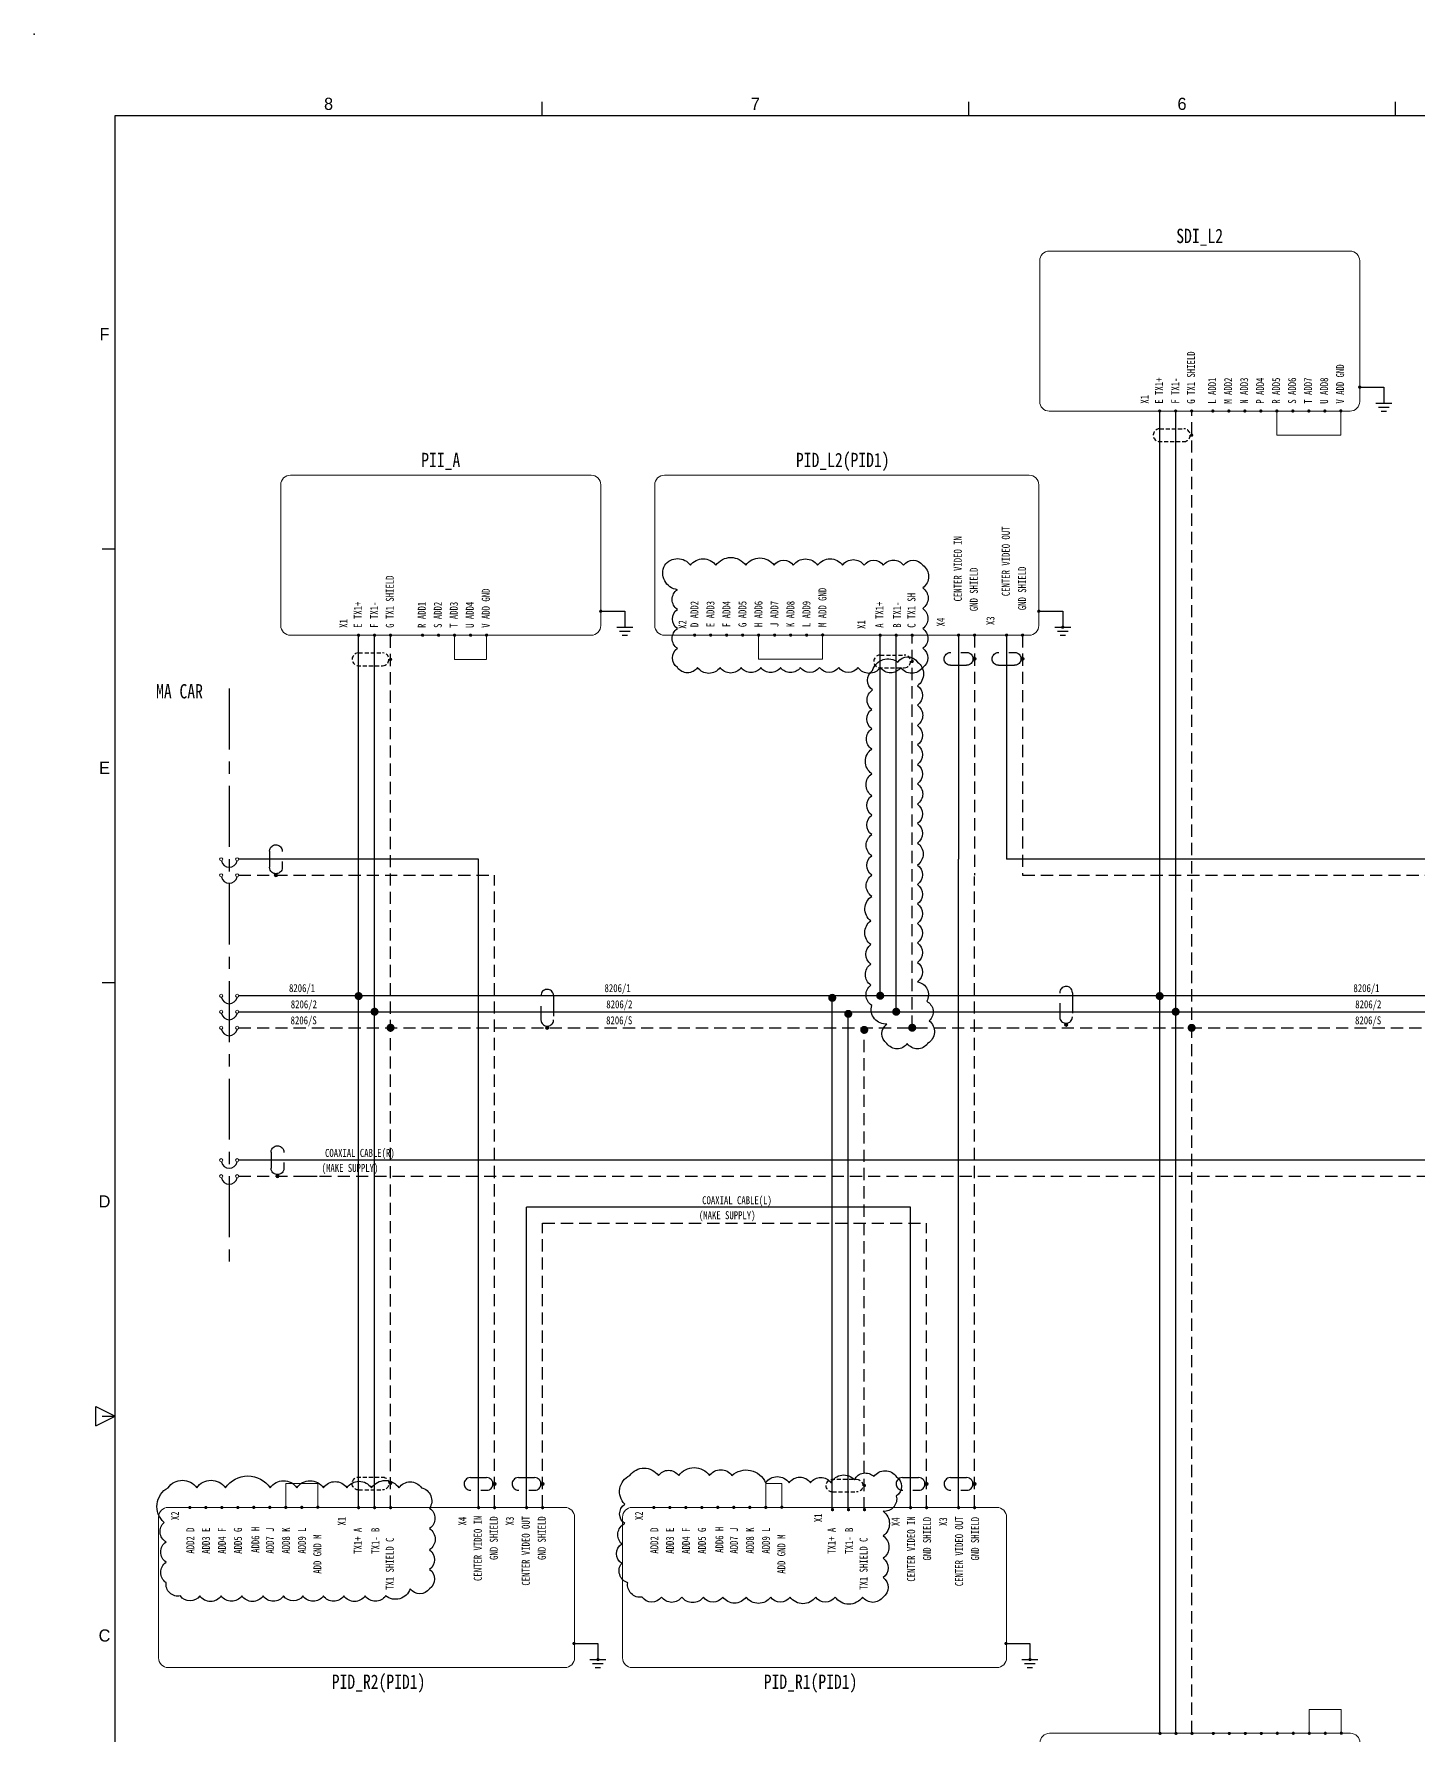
# Model space of a CAD drawing. Header units: millimetres. Extents: x 1599 to 2158, y -510 to -79.
# Drawn here: x 1599.4 to 1815.8, y -344.5 to -78.7 of the extents above; entities that cross this region are included whole.
import ezdxf
from ezdxf.enums import TextEntityAlignment as Align

# ---------------------------------------------------------------- set-up
doc = ezdxf.new("R2010")
doc.units = ezdxf.units.MM
doc.linetypes.add('CENTER', pattern=[50.8, 31.75, -6.35, 6.35, -6.35])
doc.linetypes.add('HIDDEN', pattern=[9.525, 6.35, -3.175])
for name, color, linetype, lineweight in [('7', 7, 'Continuous', 15), ('ADDRESS', 85, 'Continuous', 15), ('LINE', 7, 'Continuous', 15), ('TEXT', 7, 'Continuous', 15)]:
    doc.layers.add(name, color=color, linetype=linetype, lineweight=lineweight)
for name, color, linetype in [('FG', 62, 'Continuous'), ('SHIELD', 41, 'Continuous'), ('TX+', 1, 'Continuous'), ('TX-', 30, 'Continuous'), ('VIDEO', 50, 'Continuous')]:
    doc.layers.add(name, color=color, linetype=linetype)
doc.styles.add('ROMANS', font='txt', dxfattribs={"height": 0.2})

# ---------------------------------------------------------------- blocks, each defined once
blk = doc.blocks.new('BALL')
at = {"layer": 'LINE'}
h = blk.add_hatch(color=256, dxfattribs=at)
h.paths.add_polyline_path([(203.75, 320.23, 0.41419), (203.5, 319.98), (203.75, 319.98)])
h.paths.add_polyline_path([(203.75, 320.23), (203.75, 319.98), (204, 319.98, 0.41419)])
h.paths.add_polyline_path([(204, 319.98, 0.00002), (204, 319.98), (203.5, 319.98, 1.00004)])
blk.add_circle((203.75, 319.98), 0.25, dxfattribs=at)
blk = doc.blocks.new('A$C20B15E89')
at = {"layer": 'SHIELD', "linetype": 'HIDDEN'}
for p, q in [((-1.98, 7.5), (-1.98, 2.5)), ((0, 0), (0, 0.52))]:
    blk.add_line(p, q, dxfattribs=at)
for points in [[(-1.98, 7.5), (-1.98, 7.5), (-1.94, 8.02), (-1.94, 8.02), (-1.23, 10.28), (1.93, 9.85), (1.98, 7.5), (1.98, 7.5), (1.98, 2.5), (1.98, 2.5)], [(1.98, 2.5), (1.98, 2.5), (1.94, 1.98), (1.94, 1.98), (1.34, 0.01), (-1.34, 0.01), (-1.94, 1.98), (-1.94, 1.98), (-1.98, 2.5), (-1.98, 2.5)]]:
    blk.add_open_spline(points, degree=3, knots=[0, 0, 0, 0, 1, 1, 1, 2, 2, 2, 3, 3, 3, 3], dxfattribs=at)
at = {"layer": 'SHIELD', "linetype": 'HIDDEN', "xscale": -2, "yscale": 2, "zscale": 2}
blk.add_blockref('BALL', (407.5, -639.96), dxfattribs=at)
blk = doc.blocks.new('A$C38FC7A60')
at = {"layer": 'SHIELD', "linetype": 'HIDDEN'}
for p, q in [((-1.98, 10), (-1.98, 2.5)), ((0, 0), (0, 0.52))]:
    blk.add_line(p, q, dxfattribs=at)
for points in [[(-1.98, 10), (-1.98, 10), (-1.94, 10.52), (-1.94, 10.52), (-1.23, 12.78), (1.93, 12.35), (1.98, 10), (1.98, 10), (1.98, 2.5), (1.98, 2.5)], [(1.98, 2.5), (1.98, 2.5), (1.94, 1.98), (1.94, 1.98), (1.34, 0.01), (-1.34, 0.01), (-1.94, 1.98), (-1.94, 1.98), (-1.98, 2.5), (-1.98, 2.5)]]:
    blk.add_open_spline(points, degree=3, knots=[0, 0, 0, 0, 1, 1, 1, 2, 2, 2, 3, 3, 3, 3], dxfattribs=at)
at = {"layer": 'SHIELD', "linetype": 'HIDDEN', "xscale": -2, "yscale": 2, "zscale": 2}
blk.add_blockref('BALL', (407.5, -639.96), dxfattribs=at)

msp = doc.modelspace()

# ---------------------------------------------------------------- linework, layer by layer
at = {"color": 6, "linetype": 'Continuous'}
for p, q in [((1678.76, -91.4), (1678.76, -89.29)), ((1745.44, -91.4), (1745.44, -89.29)), ((1812.11, -91.4), (1812.11, -89.29)), ((1610.04, -159.13), (1612.09, -159.13)), ((1610.04, -226.86), (1612.09, -226.86)), ((1610.04, -294.6), (1612.09, -294.6))]:
    msp.add_line(p, q, dxfattribs=at)
at = {"color": 5, "linetype": 'Continuous'}
for p, q in [((1612.09, -497.8), (1612.09, -91.4)), ((1612.09, -91.4), (2145.49, -91.4))]:
    msp.add_line(p, q, dxfattribs=at)
at = {"color": 0}
for p, q in [((1809.02, -136.35), (1811.52, -136.35)), ((1809.44, -136.98), (1811.11, -136.98)), ((1809.86, -137.6), (1810.69, -137.6)), ((1690.44, -171.35), (1692.94, -171.35)), ((1690.85, -171.98), (1692.52, -171.98)), ((1691.27, -172.6), (1692.1, -172.6)), ((1758.88, -171.35), (1761.38, -171.35)), ((1759.3, -171.98), (1760.96, -171.98)), ((1759.71, -172.6), (1760.55, -172.6)), ((1686.25, -332.6), (1688.75, -332.6)), ((1686.67, -333.23), (1688.34, -333.23)), ((1687.09, -333.85), (1687.92, -333.85)), ((1753.75, -332.6), (1756.25, -332.6)), ((1754.17, -333.23), (1755.84, -333.23)), ((1754.59, -333.85), (1755.42, -333.85))]:
    msp.add_line(p, q, dxfattribs=at)
at = {"color": 2, "linetype": 'Continuous'}
for p, q in [((1609.07, -293.08), (1612.09, -294.6)), ((1609.07, -296.12), (1609.07, -293.08)), ((1609.07, -296.12), (1612.09, -294.6))]:
    msp.add_line(p, q, dxfattribs=at)
at = {"color": 0, "const_width": 0.25}
for points in [[(1806.4, -133.85, 1), (1806.65, -133.85, 1)], [(1687.81, -168.85, 1), (1688.06, -168.85, 1)], [(1756.25, -168.85, 1), (1756.5, -168.85, 1)], [(1760, -171.35, 1), (1760.25, -171.35, 1)], [(1683.63, -330.1, 1), (1683.88, -330.1, 1)], [(1751.13, -330.1, 1), (1751.38, -330.1, 1)], [(1687.38, -332.6, 1), (1687.63, -332.6, 1)], [(1754.88, -332.6, 1), (1755.13, -332.6, 1)]]:
    msp.add_lwpolyline(points, format="xyb", close=True, dxfattribs=at)
for points, const_width in [([(1775.27, -137.71, 1), (1775.27, -137.46, 1)], 0.25), ([(1777.77, -137.71, 1), (1777.77, -137.46, 1)], 0.25), ([(1780.27, -137.71, 1), (1780.27, -137.46, 1)], 0.25), ([(1783.58, -137.71, 1), (1783.58, -137.46, 1)], 0.25), ([(1786.08, -137.71, 1), (1786.08, -137.46, 1)], 0.25), ([(1788.58, -137.71, 1), (1788.58, -137.46, 1)], 0.25), ([(1791.08, -137.71, 1), (1791.08, -137.46, 1)], 0.25), ([(1793.58, -137.71, 1), (1793.58, -137.46, 1)], 0.25), ([(1796.08, -137.71, 1), (1796.08, -137.46, 1)], 0.25), ([(1798.58, -137.71, 1), (1798.58, -137.46, 1)], 0.25), ([(1801.08, -137.71, 1), (1801.08, -137.46, 1)], 0.25), ([(1803.58, -137.69, 1), (1803.58, -137.44, 1)], 0.25), ([(1650.1, -172.73, 1), (1650.1, -172.48, 1)], 0.25), ([(1652.6, -172.73, 1), (1652.6, -172.48, 1)], 0.25), ([(1655.1, -172.73, 1), (1655.1, -172.48, 1)], 0.25), ([(1660.1, -172.73, 1), (1660.1, -172.48, 1)], 0.25), ([(1662.6, -172.73, 1), (1662.6, -172.48, 1)], 0.25), ([(1665.1, -172.73, 1), (1665.1, -172.48, 1)], 0.25), ([(1667.6, -172.73, 1), (1667.6, -172.48, 1)], 0.25), ([(1670.1, -172.71, 1), (1670.1, -172.46, 1)], 0.25), ([(1702.61, -172.71, 1), (1702.61, -172.46, 1)], 0.25), ([(1705.11, -172.71, 1), (1705.11, -172.46, 1)], 0.25), ([(1707.61, -172.71, 1), (1707.61, -172.46, 1)], 0.25), ([(1710.11, -172.71, 1), (1710.11, -172.46, 1)], 0.25), ([(1712.61, -172.71, 1), (1712.61, -172.46, 1)], 0.25), ([(1715.11, -172.71, 1), (1715.11, -172.46, 1)], 0.25), ([(1717.61, -172.71, 1), (1717.61, -172.46, 1)], 0.25), ([(1720.11, -172.71, 1), (1720.11, -172.46, 1)], 0.25), ([(1722.61, -172.69, 1), (1722.61, -172.44, 1)], 0.25), ([(1731.61, -172.73, 1), (1731.61, -172.48, 1)], 0.25), ([(1734.11, -172.73, 1), (1734.11, -172.48, 1)], 0.25), ([(1736.61, -172.73, 1), (1736.61, -172.48, 1)], 0.25), ([(1743.85, -172.71, 1), (1743.85, -172.46, 1)], 0.25), ([(1746.35, -172.71, 1), (1746.35, -172.46, 1)], 0.25), ([(1751.35, -172.71, 1), (1751.35, -172.46, 1)], 0.25), ([(1753.85, -172.71, 1), (1753.85, -172.46, 1)], 0.25), ([(1650.1, -229.28, 1), (1650.1, -228.65, 1)], 0.625), ([(1724.11, -229.56, 1), (1724.11, -228.93, 1)], 0.625), ([(1731.61, -229.23, 1), (1731.61, -228.6, 1)], 0.625), ([(1775.27, -229.28, 1), (1775.27, -228.65, 1)], 0.625), ([(1652.6, -231.73, 1), (1652.6, -231.1, 1)], 0.625), ([(1726.61, -232.06, 1), (1726.61, -231.43, 1)], 0.625), ([(1734.11, -231.73, 1), (1734.11, -231.1, 1)], 0.625), ([(1777.77, -231.73, 1), (1777.77, -231.1, 1)], 0.625), ([(1655.1, -234.23, 1), (1655.1, -233.6, 1)], 0.625), ([(1729.11, -234.56, 1), (1729.11, -233.93, 1)], 0.625), ([(1736.61, -234.23, 1), (1736.61, -233.6, 1)], 0.625), ([(1780.27, -234.24, 1), (1780.27, -233.62, 1)], 0.625), ([(1623.73, -308.98, 1), (1623.73, -308.73, 1)], 0.25), ([(1626.23, -308.98, 1), (1626.23, -308.73, 1)], 0.25), ([(1628.73, -308.98, 1), (1628.73, -308.73, 1)], 0.25), ([(1631.23, -308.98, 1), (1631.23, -308.73, 1)], 0.25), ([(1633.73, -308.96, 1), (1633.73, -308.71, 1)], 0.25), ([(1636.23, -308.96, 1), (1636.23, -308.71, 1)], 0.25), ([(1638.73, -308.96, 1), (1638.73, -308.71, 1)], 0.25), ([(1641.23, -308.96, 1), (1641.23, -308.71, 1)], 0.25), ([(1643.73, -308.94, 1), (1643.73, -308.69, 1)], 0.25), ([(1650.1, -308.75, -1), (1650.1, -309, -1)], 0.25), ([(1650.1, -308.75, -1), (1650.1, -309, -1)], 0.25), ([(1652.6, -308.75, -1), (1652.6, -309, -1)], 0.25), ([(1652.6, -308.75, -1), (1652.6, -309, -1)], 0.25), ([(1655.1, -308.75, -1), (1655.1, -309, -1)], 0.25), ([(1655.1, -308.75, -1), (1655.1, -309, -1)], 0.25), ([(1668.85, -308.75, -1), (1668.85, -309, -1)], 0.25), ([(1671.35, -308.75, -1), (1671.35, -309, -1)], 0.25), ([(1676.35, -308.75, -1), (1676.35, -309, -1)], 0.25), ([(1678.85, -308.75, -1), (1678.85, -309, -1)], 0.25), ([(1696.23, -308.98, 1), (1696.23, -308.73, 1)], 0.25), ([(1698.73, -308.98, 1), (1698.73, -308.73, 1)], 0.25), ([(1701.23, -308.98, 1), (1701.23, -308.73, 1)], 0.25), ([(1703.73, -308.98, 1), (1703.73, -308.73, 1)], 0.25), ([(1706.23, -308.96, 1), (1706.23, -308.71, 1)], 0.25), ([(1708.73, -308.96, 1), (1708.73, -308.71, 1)], 0.25), ([(1711.23, -308.96, 1), (1711.23, -308.71, 1)], 0.25), ([(1713.73, -308.96, 1), (1713.73, -308.71, 1)], 0.25), ([(1716.23, -308.94, 1), (1716.23, -308.69, 1)], 0.25), ([(1724.15, -309.07, -1), (1724.15, -309.32, -1)], 0.25), ([(1726.65, -309.07, -1), (1726.65, -309.32, -1)], 0.25), ([(1729.15, -309.07, -1), (1729.15, -309.32, -1)], 0.25), ([(1736.35, -308.75, -1), (1736.35, -309, -1)], 0.25), ([(1738.85, -308.75, -1), (1738.85, -309, -1)], 0.25), ([(1743.85, -308.75, -1), (1743.85, -309, -1)], 0.25), ([(1746.35, -308.75, -1), (1746.35, -309, -1)], 0.25), ([(1775.32, -344.02, -1), (1775.32, -344.27, -1)], 0.25), ([(1775.32, -344.02, -1), (1775.32, -344.27, -1)], 0.25), ([(1777.82, -344.02, -1), (1777.82, -344.27, -1)], 0.25), ([(1777.82, -344.02, -1), (1777.82, -344.27, -1)], 0.25), ([(1780.32, -344.02, -1), (1780.32, -344.27, -1)], 0.25), ([(1780.32, -344.02, -1), (1780.32, -344.27, -1)], 0.25), ([(1783.65, -344.27, 1), (1783.65, -344.02, 1)], 0.25), ([(1786.15, -344.27, 1), (1786.15, -344.02, 1)], 0.25), ([(1788.65, -344.27, 1), (1788.65, -344.02, 1)], 0.25), ([(1791.15, -344.27, 1), (1791.15, -344.02, 1)], 0.25), ([(1793.65, -344.25, 1), (1793.65, -344, 1)], 0.25), ([(1796.15, -344.25, 1), (1796.15, -344, 1)], 0.25), ([(1798.65, -344.25, 1), (1798.65, -344, 1)], 0.25), ([(1801.15, -344.25, 1), (1801.15, -344, 1)], 0.25), ([(1803.65, -344.23, 1), (1803.65, -343.98, 1)], 0.25)]:
    msp.add_lwpolyline(points, format="xyb", close=True, dxfattribs=dict(const_width=const_width))
at = {"color": 2}
for points in [[(1697.93, -161.68, -0.520567), (1701.96, -161.68, -0.520567), (1705.92, -161.68, -0.520567), (1710.61, -161.68, -0.520567), (1715.01, -161.68, -0.520567), (1718.02, -161.68, -0.520567), (1721.83, -161.68, -0.520567), (1725.71, -161.68, -0.520567), (1729.09, -161.68, -0.520567), (1732.09, -161.68, -0.520567), (1735.25, -161.68, -0.520567), (1738.25, -161.68, -0.520567), (1738.25, -165.2, -0.520567), (1738.25, -168.42, -0.520567), (1738.25, -171.57, -0.520567), (1738.25, -174.65, -0.520567), (1738.25, -177.65, -0.520567), (1734.81, -177.65, -0.520567), (1731.65, -177.65, -0.520567), (1728.13, -177.65, -0.520567), (1725.13, -177.65, -0.520567), (1722.12, -177.65, -0.520567), (1719.12, -177.65, -0.520567), (1716.04, -177.65, -0.520567), (1712.96, -177.65, -0.520567), (1709.88, -177.65, -0.520567), (1706.58, -177.65, -0.520567), (1703.06, -177.65, -0.520567), (1699.91, -177.65, -0.520567), (1699.91, -174.65, -0.520567), (1699.91, -171.57, -0.520567), (1699.91, -168.57, -0.520567), (1699.91, -165.49, -0.520567)], [(1739.01, -236.38, -0.520567), (1735.83, -236.38, -0.520567), (1732.66, -236.38, -0.520567), (1732.66, -233.35, -0.520567), (1730.28, -230.44, -0.520567), (1730.15, -227.27, -0.520567), (1730.15, -223.96, -0.520567), (1730.15, -220.92, -0.520567), (1730.15, -217.22, -0.520567), (1730.28, -213.39, -0.520567), (1730.28, -210.09, -0.520567), (1730.28, -207.05, -0.520567), (1730.28, -203.75, -0.520567), (1730.28, -200.71, -0.520567), (1730.28, -197.67, -0.520567), (1730.28, -194.23, -0.520567), (1730.28, -190.4, -0.520567), (1730.28, -187.23, -0.520567), (1730.28, -184.19, -0.520567), (1730.41, -181.15, -0.520567), (1730.41, -178.11, -0.520567), (1734.38, -176.79, -0.520567), (1737.42, -176.79, -0.520567), (1737.42, -180.49, -0.520567), (1737.42, -183.53, -0.520567), (1737.42, -186.7, -0.520567), (1737.42, -189.74, -0.520567), (1737.42, -192.78, -0.520567), (1737.42, -195.82, -0.520567), (1737.42, -198.99, -0.520567), (1737.42, -202.03, -0.520567), (1737.42, -205.07, -0.520567), (1737.42, -208.5, -0.520567), (1737.42, -211.54, -0.520567), (1737.42, -214.58, -0.520567), (1737.42, -217.62, -0.520567), (1737.42, -220.66, -0.520567), (1737.42, -223.7, -0.520567), (1737.42, -226.74, -0.520567), (1738.87, -229.78, -0.520567), (1739.27, -232.82, -0.520567)], [(1692.48, -303.87, -0.520567), (1696.95, -303.87, -0.520567), (1700.14, -303.87, -0.520567), (1704.93, -303.87, -0.520567), (1708.44, -303.87, -0.520567), (1713.7, -304.99, -0.520567), (1717.37, -304.99, -0.520567), (1720.72, -304.99, -0.520567), (1723.91, -304.99, -0.520567), (1727.58, -304.51, -0.520567), (1730.61, -304.03, -0.520567), (1734.12, -304.03, -0.520567), (1734.12, -307.06, -0.520567), (1732.05, -309.45, -0.520567), (1732.05, -313.28, -0.520567), (1732.05, -316.79, -0.520567), (1732.05, -319.81, -0.520567), (1732.05, -322.84, -0.520567), (1728.86, -322.84, -0.520567), (1724.55, -322.84, -0.520567), (1721.52, -322.84, -0.520567), (1717.53, -322.84, -0.520567), (1714.5, -322.84, -0.520567), (1710.67, -322.84, -0.520567), (1707, -322.84, -0.520567), (1703.97, -322.84, -0.520567), (1700.62, -322.84, -0.520567), (1697.43, -322.84, -0.520567), (1694.4, -322.84, -0.520567), (1692.16, -320.61, -0.520567), (1691.21, -317.58, -0.520567), (1691.21, -314.55, -0.520567), (1691.68, -311.36, -0.520567), (1691.68, -308.34, -0.520567)], [(1620.35, -305.76, -0.520567), (1624.82, -305.76, -0.520567), (1629.28, -305.76, -0.520567), (1636.3, -305.76, -0.520567), (1640.45, -305.76, -0.520567), (1644.6, -305.76, -0.520567), (1648.27, -305.76, -0.520567), (1652.1, -305.76, -0.520567), (1656.41, -305.76, -0.520567), (1659.92, -305.76, -0.520567), (1661.19, -308.95, -0.520567), (1661.19, -312.14, -0.520567), (1661.19, -315.49, -0.520567), (1661.19, -318.52, -0.520567), (1661.19, -321.55, -0.520567), (1658.16, -321.55, -0.520567), (1654.33, -322.66, -0.520567), (1651.14, -322.66, -0.520567), (1647.79, -322.66, -0.520567), (1644.6, -322.66, -0.520567), (1641.41, -322.66, -0.520567), (1638.38, -322.66, -0.520567), (1635.19, -322.66, -0.520567), (1631.84, -322.66, -0.520567), (1628.65, -322.66, -0.520567), (1625.29, -322.66, -0.520567), (1622.26, -322.66, -0.520567), (1620.03, -320.59, -0.520567), (1620.03, -317.4, -0.520567), (1620.03, -314.21, -0.520567), (1619.71, -311.19, -0.520567)]]:
    msp.add_lwpolyline(points, format="xyb", close=True, dxfattribs=at)
at = {"color": 0}
for centre in [(1629.88, -207.6), (1629.88, -210.1), (1629.88, -228.92), (1629.88, -231.42), (1629.88, -233.92), (1629.88, -254.61), (1629.88, -257.11)]:
    msp.add_arc(centre, 1.25, 191.4783, 348.5217, dxfattribs=at)
msp.add_point((1599.39, -78.7), dxfattribs=at)
at = {"layer": '7'}
for points in [[(1756.52, -136.1), (1756.52, -114.1, -0.414214), (1758.02, -112.6), (1805.02, -112.6, -0.414214), (1806.52, -114.1), (1806.52, -136.1, -0.414214), (1805.02, -137.6), (1758.02, -137.6, -0.414214)], [(1637.94, -171.1), (1637.94, -149.1, -0.414214), (1639.44, -147.6), (1686.44, -147.6, -0.414214), (1687.94, -149.1), (1687.94, -171.1, -0.414214), (1686.44, -172.6), (1639.44, -172.6, -0.414214)], [(1696.38, -171.1), (1696.38, -149.1, -0.414214), (1697.88, -147.6), (1754.88, -147.6, -0.414214), (1756.38, -149.1), (1756.38, -171.1, -0.414214), (1754.88, -172.6), (1697.88, -172.6, -0.414214)], [(1618.85, -310.35), (1618.85, -332.35, 0.414214), (1620.35, -333.85), (1682.35, -333.85, 0.414214), (1683.85, -332.35), (1683.85, -310.35, 0.414214), (1682.35, -308.85), (1620.35, -308.85, 0.414214)], [(1691.35, -310.35), (1691.35, -332.35, 0.414214), (1692.85, -333.85), (1749.85, -333.85, 0.414214), (1751.35, -332.35), (1751.35, -310.35, 0.414214), (1749.85, -308.85), (1692.85, -308.85, 0.414214)], [(1756.57, -345.62), (1756.57, -367.62, 0.414214), (1758.07, -369.12), (1805.07, -369.12, 0.414214), (1806.57, -367.62), (1806.57, -345.62, 0.414214), (1805.07, -344.12), (1758.07, -344.12, 0.414214)]]:
    msp.add_lwpolyline(points, format="xyb", close=True, dxfattribs=at)
at = {"layer": 'ADDRESS'}
for p, q in [((1793.58, -137.6), (1793.58, -141.35)), ((1803.58, -137.58), (1803.58, -141.33)), ((1793.58, -141.35), (1803.58, -141.35)), ((1665.1, -172.62), (1665.1, -176.37)), ((1670.1, -172.6), (1670.1, -176.35)), ((1712.61, -172.6), (1712.61, -176.35)), ((1722.61, -172.58), (1722.61, -176.33)), ((1665.1, -176.37), (1670.1, -176.37)), ((1712.61, -176.35), (1722.61, -176.35)), ((1638.73, -308.87), (1638.73, -305.08)), ((1638.73, -305.1), (1643.73, -305.1)), ((1643.73, -308.87), (1643.73, -305.12)), ((1713.73, -308.87), (1713.73, -305.08)), ((1713.73, -305.1), (1716.23, -305.1)), ((1716.23, -308.87), (1716.23, -305.12)), ((1798.65, -344.18), (1798.65, -340.39)), ((1798.65, -340.39), (1803.65, -340.39)), ((1803.65, -344.16), (1803.65, -340.41))]:
    msp.add_line(p, q, dxfattribs=at)
at = {"layer": 'FG', "color": 0}
for p, q in [((1806.52, -133.85), (1810.27, -133.85)), ((1810.27, -133.85), (1810.27, -136.35)), ((1687.94, -168.85), (1691.69, -168.85)), ((1691.69, -168.85), (1691.69, -171.35)), ((1756.38, -168.85), (1760.13, -168.85)), ((1760.13, -168.85), (1760.13, -171.35)), ((1683.75, -330.1), (1687.5, -330.1)), ((1687.5, -330.1), (1687.5, -332.6)), ((1751.25, -330.1), (1755, -330.1)), ((1755, -330.1), (1755, -332.6))]:
    msp.add_line(p, q, dxfattribs=at)
at = {"layer": 'LINE', "color": 0}
for centre in [(1628.63, -207.6), (1631.13, -207.6), (1628.63, -210.1), (1631.13, -210.1), (1628.63, -228.92), (1628.63, -231.42), (1631.13, -228.92), (1631.13, -231.42), (1628.63, -233.92), (1631.13, -233.92), (1628.63, -254.61), (1631.13, -254.61), (1628.63, -257.11), (1631.13, -257.11)]:
    msp.add_circle(centre, 0.25, dxfattribs=at)
at = {"layer": 'SHIELD', "linetype": 'HIDDEN', "ltscale": 0.3}
for p, q in [((1780.27, -344.1), (1780.27, -137.58)), ((1655.1, -308.87), (1655.1, -172.6)), ((1736.61, -233.92), (1736.61, -172.6)), ((1746.35, -172.6), (1746.35, -210.1)), ((1753.85, -172.6), (1753.85, -210.1)), ((1631.38, -210.1), (1671.35, -210.1)), ((1671.35, -308.85), (1671.35, -210.1)), ((1746.35, -308.85), (1746.35, -210.29)), ((1753.85, -210.1), (1904.72, -210.1)), ((1631.38, -233.92), (2091.77, -233.92)), ((1729.11, -309.16), (1729.11, -233.92)), ((1631.38, -257.11), (1643.61, -257.11)), ((1641.13, -257.11), (2112.22, -257.11)), ((1678.85, -264.46), (1738.85, -264.46)), ((1678.85, -308.85), (1678.85, -264.46)), ((1738.85, -308.85), (1738.85, -264.46))]:
    msp.add_line(p, q, dxfattribs=at)
at = {"layer": 'SHIELD', "linetype": 'HIDDEN', "ltscale": 0.1}
for p, q in [((1775.27, -140.36), (1779.02, -140.36)), ((1650.1, -175.38), (1653.85, -175.38)), ((1731.61, -175.71), (1735.36, -175.71)), ((1650.1, -306.09), (1653.85, -306.09)), ((1724.15, -306.42), (1727.9, -306.42))]:
    msp.add_line(p, q, dxfattribs=at)
at = {"layer": 'SHIELD', "color": 1, "linetype": 'CENTER', "ltscale": 0.3}
msp.add_line((1629.88, -180.91), (1629.88, -271.76), dxfattribs=at)
at = {"layer": 'SHIELD', "linetype": 'HIDDEN', "ltscale": 0.1, "const_width": 0.25}
for points in [[(1780.27, -141.48, -1), (1780.27, -141.23, -1)], [(1655.1, -176.5, -1), (1655.1, -176.25, -1)], [(1736.61, -176.82, -1), (1736.61, -176.57, -1)], [(1655.1, -304.98, 1), (1655.1, -305.23, 1)], [(1729.15, -305.3, 1), (1729.15, -305.55, 1)]]:
    msp.add_lwpolyline(points, format="xyb", close=True, dxfattribs=at)
at = {"layer": 'SHIELD', "linetype": 'HIDDEN', "ltscale": 0.1}
for points in [[(1775.27, -140.36), (1775.27, -140.36), (1775.02, -140.38), (1775.02, -140.38), (1773.89, -140.74), (1774.1, -142.32), (1775.27, -142.34), (1775.27, -142.34), (1779.02, -142.34), (1779.02, -142.34)], [(1779.02, -142.34), (1779.02, -142.34), (1779.28, -142.32), (1779.28, -142.32), (1780.27, -142.02), (1780.27, -140.68), (1779.28, -140.38), (1779.28, -140.38), (1779.02, -140.36), (1779.02, -140.36)], [(1650.1, -175.38), (1650.1, -175.38), (1649.84, -175.4), (1649.84, -175.4), (1648.71, -175.75), (1648.92, -177.34), (1650.1, -177.36), (1650.1, -177.36), (1653.85, -177.36), (1653.85, -177.36)], [(1653.85, -177.36), (1653.85, -177.36), (1654.1, -177.34), (1654.1, -177.34), (1655.09, -177.04), (1655.09, -175.7), (1654.1, -175.4), (1654.1, -175.4), (1653.85, -175.38), (1653.85, -175.38)], [(1731.61, -175.71), (1731.61, -175.71), (1731.35, -175.73), (1731.35, -175.73), (1730.22, -176.08), (1730.43, -177.67), (1731.61, -177.69), (1731.61, -177.69), (1735.36, -177.69), (1735.36, -177.69)], [(1735.36, -177.69), (1735.36, -177.69), (1735.62, -177.67), (1735.62, -177.67), (1736.6, -177.37), (1736.6, -176.03), (1735.62, -175.73), (1735.62, -175.73), (1735.36, -175.71), (1735.36, -175.71)], [(1650.1, -306.09), (1650.1, -306.09), (1649.84, -306.07), (1649.84, -306.07), (1648.71, -305.72), (1648.92, -304.14), (1650.1, -304.11), (1650.1, -304.11), (1653.85, -304.11), (1653.85, -304.11)], [(1653.85, -304.11), (1653.85, -304.11), (1654.1, -304.13), (1654.1, -304.13), (1655.09, -304.43), (1655.09, -305.77), (1654.1, -306.07), (1654.1, -306.07), (1653.85, -306.09), (1653.85, -306.09)], [(1724.15, -306.42), (1724.15, -306.42), (1723.9, -306.4), (1723.9, -306.4), (1722.77, -306.05), (1722.98, -304.46), (1724.15, -304.44), (1724.15, -304.44), (1727.9, -304.44), (1727.9, -304.44)], [(1727.9, -304.44), (1727.9, -304.44), (1728.16, -304.46), (1728.16, -304.46), (1729.15, -304.76), (1729.15, -306.1), (1728.16, -306.4), (1728.16, -306.4), (1727.9, -306.42), (1727.9, -306.42)]]:
    msp.add_open_spline(points, degree=3, knots=[0, 0, 0, 0, 1, 1, 1, 2, 2, 2, 3, 3, 3, 3], dxfattribs=at)
at = {"layer": 'TX+'}
for p, q in [((1775.27, -344.1), (1775.27, -137.56)), ((1650.1, -308.87), (1650.1, -172.6)), ((1731.61, -228.92), (1731.61, -172.6)), ((2086.77, -228.92), (1631.38, -228.92)), ((1724.11, -309.16), (1724.11, -228.92))]:
    msp.add_line(p, q, dxfattribs=at)
at = {"layer": 'TX-'}
for p, q in [((1777.77, -344.1), (1777.77, -137.58)), ((1652.6, -308.87), (1652.6, -172.6)), ((1734.11, -231.42), (1734.11, -172.6)), ((1631.38, -231.42), (2089.27, -231.42)), ((1726.61, -309.16), (1726.61, -231.42))]:
    msp.add_line(p, q, dxfattribs=at)
at = {"layer": 'VIDEO'}
for p, q in [((1743.85, -172.6), (1743.85, -207.6)), ((1751.35, -172.6), (1751.35, -207.6)), ((1668.85, -207.6), (1631.38, -207.6)), ((1668.85, -308.85), (1668.85, -207.6)), ((1743.85, -308.85), (1743.85, -207.6)), ((1902.22, -207.6), (1751.35, -207.6)), ((1646.11, -254.61), (1631.38, -254.61)), ((2109.72, -254.61), (1641.93, -254.61)), ((1736.35, -261.96), (1676.35, -261.96)), ((1676.35, -308.85), (1676.35, -261.96)), ((1736.35, -308.85), (1736.35, -261.96))]:
    msp.add_line(p, q, dxfattribs=at)

# ---------------------------------------------------------------- block references
at = {"layer": '7', "yscale": 0.5, "zscale": 0.5}
for name, p, xscale in [('A$C38FC7A60', (1679.58, -233.92), -0.5), ('A$C38FC7A60', (1760.65, -233.46), -0.5), ('A$C20B15E89', (1637.43, -257.11), 0.5)]:
    msp.add_blockref(name, p, dxfattribs=dict(at, xscale=xscale))
at = {"layer": 'SHIELD', "linetype": 'HIDDEN', "ltscale": 0.1, "yscale": 0.5, "zscale": 0.5, "rotation": 90}
for p, xscale in [((1746.35, -176.29), 0.5), ((1753.85, -176.29), 0.5), ((1671.35, -305.17), -0.5), ((1678.85, -305.17), -0.5), ((1738.85, -305.17), -0.5), ((1746.35, -305.17), -0.5)]:
    msp.add_blockref('A$C20B15E89', p, dxfattribs=dict(at, xscale=xscale))
at = {"layer": 'SHIELD', "linetype": 'HIDDEN', "ltscale": 0.1, "xscale": 0.5, "yscale": 0.5, "zscale": 0.5}
msp.add_blockref('A$C20B15E89', (1637.18, -210.1), dxfattribs=at)

# ---------------------------------------------------------------- texts
at = {"color": 4, "char_height": 1.9, "attachment_point": 5, "style": 'ROMANS'}
for s, insert in [('{\\fﾱﾼﾸﾲￃﾼ|b0|i0|c129|p49;8 }', (1645.41, -89.61)), ('{\\fﾱﾼﾸﾲￃﾼ|b0|i0|c129|p49;7 }', (1712.09, -89.61)), ('{\\fﾱﾼﾸﾲￃﾼ|b0|i0|c129|p49;6 }', (1778.76, -89.61)), ('{\\fﾱﾼﾸﾲￃﾼ|b0|i0|c129|p49;F }', (1610.4, -125.58)), ('{\\fﾱﾼﾸﾲￃﾼ|b0|i0|c129|p49;E }', (1610.4, -193.31)), ('{\\fﾱﾼﾸﾲￃﾼ|b0|i0|c129|p49;D }', (1610.4, -261.04)), ('{\\fﾱﾼﾸﾲￃﾼ|b0|i0|c129|p49;C }', (1610.4, -328.86))]:
    msp.add_mtext(s, dxfattribs=dict(at, insert=insert))
at = {"layer": 'TEXT', "lineweight": 0, "style": 'ROMANS', "width": 0.8}
for s, p in [('SDI_L2', (1781.52, -111.35)), ('PII_A', (1662.94, -146.35)), ('PID_L2(PID1)', (1725.75, -146.35)), ('MA CAR', (1622.12, -182.48)), ('PID_R2(PID1)', (1653.22, -337.19)), ('PID_R1(PID1)', (1720.72, -337.19))]:
    msp.add_text(s, height=2.24, dxfattribs=at).set_placement(p, align=Align.CENTER)
at = {"layer": 'TEXT', "style": 'ROMANS', "width": 0.8}
for s, p in [('G TX1 SHIELD', (1780.16, -136.44)), ('E TX1+', (1775.16, -136.44)), ('F TX1-', (1777.7, -136.44)), ('L ADD1', (1783.46, -136.44)), ('M ADD2', (1785.96, -136.44)), ('N ADD3', (1788.46, -136.44)), ('P ADD4', (1790.96, -136.44)), ('R ADD5', (1793.46, -136.44)), ('S ADD6', (1795.96, -136.44)), ('T ADD7', (1798.46, -136.44)), ('U ADD8', (1800.96, -136.44)), ('V ADD GND', (1803.46, -136.42)), ('X1', (1772.91, -136.44)), ('G TX1 SHIELD', (1654.98, -171.44)), ('E TX1+', (1649.98, -171.44)), ('R ADD1', (1659.98, -171.46)), ('S ADD2', (1662.48, -171.46)), ('T ADD3', (1664.98, -171.46)), ('U ADD4', (1667.48, -171.46)), ('V ADD GND', (1669.98, -171.44)), ('D ADD2', (1702.58, -171.33)), ('E ADD3', (1705.08, -171.33)), ('F ADD4', (1707.58, -171.33)), ('G ADD5', (1710.08, -171.33)), ('H ADD6', (1712.58, -171.33)), ('J ADD7', (1715.08, -171.33)), ('K ADD8', (1717.58, -171.33)), ('L ADD9', (1720.08, -171.33)), ('M ADD GND', (1722.58, -171.32)), ('A TX1+', (1731.49, -171.44)), ('C TX1 SH', (1736.49, -171.44)), ('F TX1-', (1652.52, -171.44)), ('B TX1-', (1734.23, -171.44)), ('X4', (1741.07, -171.23)), ('X3', (1748.83, -171.02)), ('X1', (1647.74, -171.44)), ('X2', (1700.71, -171.61)), ('X1', (1728.64, -171.61)), ('X2', (1621.41, -310.83)), ('X1', (1647.48, -311.66)), ('X4', (1666.31, -311.66)), ('X3', (1673.73, -311.64)), ('X2', (1693.91, -310.83)), ('X1', (1721.91, -311.14)), ('X4', (1734, -311.76)), ('X3', (1741.43, -311.74)), ('ADD2 D', (1623.81, -316.06)), ('ADD3 E', (1626.25, -316.08)), ('ADD4 F', (1628.75, -316.08)), ('ADD5 G', (1631.25, -316.08)), ('ADD6 H', (1633.97, -315.94)), ('ADD7 J', (1636.25, -316.06)), ('ADD8 K', (1638.75, -316.06)), ('ADD9 L', (1641.25, -316.06)), ('ADD GND M', (1643.66, -319.2)), ('TX1+ A', (1649.98, -316.1)), ('TX1- B', (1652.72, -316.08)), ('TX1 SHIELD C', (1654.98, -321.72)), ('ADD2 D', (1696.31, -316.06)), ('ADD3 E', (1698.75, -316.08)), ('ADD4 F', (1701.25, -316.08)), ('ADD5 G', (1703.75, -316.08)), ('ADD6 H', (1706.47, -315.94)), ('ADD7 J', (1708.75, -316.06)), ('ADD8 K', (1711.25, -316.06)), ('ADD9 L', (1713.75, -316.06)), ('ADD GND M', (1716.16, -319.2)), ('TX1+ A', (1724.01, -316.1)), ('TX1- B', (1726.75, -316.08)), ('TX1 SHIELD C', (1729.01, -321.72))]:
    msp.add_text(s, height=1.25, rotation=90, dxfattribs=at).set_placement(p, align=Align.MIDDLE_LEFT)
for s, p in [('CENTER VIDEO OUT', (1751.23, -155.62)), ('CENTER VIDEO IN', (1743.73, -157.12)), ('GND SHIELD', (1746.23, -162.04)), ('GND SHIELD', (1753.78, -161.89)), ('CENTER VIDEO IN', (1668.73, -310.13)), ('GND SHIELD', (1671.23, -310.24)), ('CENTER VIDEO OUT', (1676.23, -310.17)), ('GND SHIELD', (1678.73, -310.24)), ('CENTER VIDEO IN', (1736.43, -310.23)), ('GND SHIELD', (1738.93, -310.33)), ('CENTER VIDEO OUT', (1743.93, -310.26)), ('GND SHIELD', (1746.43, -310.33))]:
    msp.add_text(s, height=1.25, rotation=90, dxfattribs=at).set_placement(p, align=Align.MIDDLE_RIGHT)
for s, p in [('8206/1', (1643.31, -227.72)), ('8206/1', (1692.61, -227.72)), ('8206/1', (1809.63, -227.72)), ('8206/2', (1643.59, -230.25)), ('8206/2', (1692.89, -230.25)), ('8206/2', (1809.91, -230.25)), ('8206/S', (1643.56, -232.75)), ('8206/S', (1692.86, -232.75)), ('8206/S', (1809.88, -232.75)), ('(MAKE SUPPLY)', (1653.18, -255.81)), ('COAXIAL CABLE(R)', (1655.74, -253.47)), ('COAXIAL CABLE(L)', (1714.67, -260.86)), ('(MAKE SUPPLY)', (1712.12, -263.2))]:
    msp.add_text(s, height=1.25, dxfattribs=at).set_placement(p, align=Align.MIDDLE_RIGHT)

doc.saveas('drawing.dxf')
